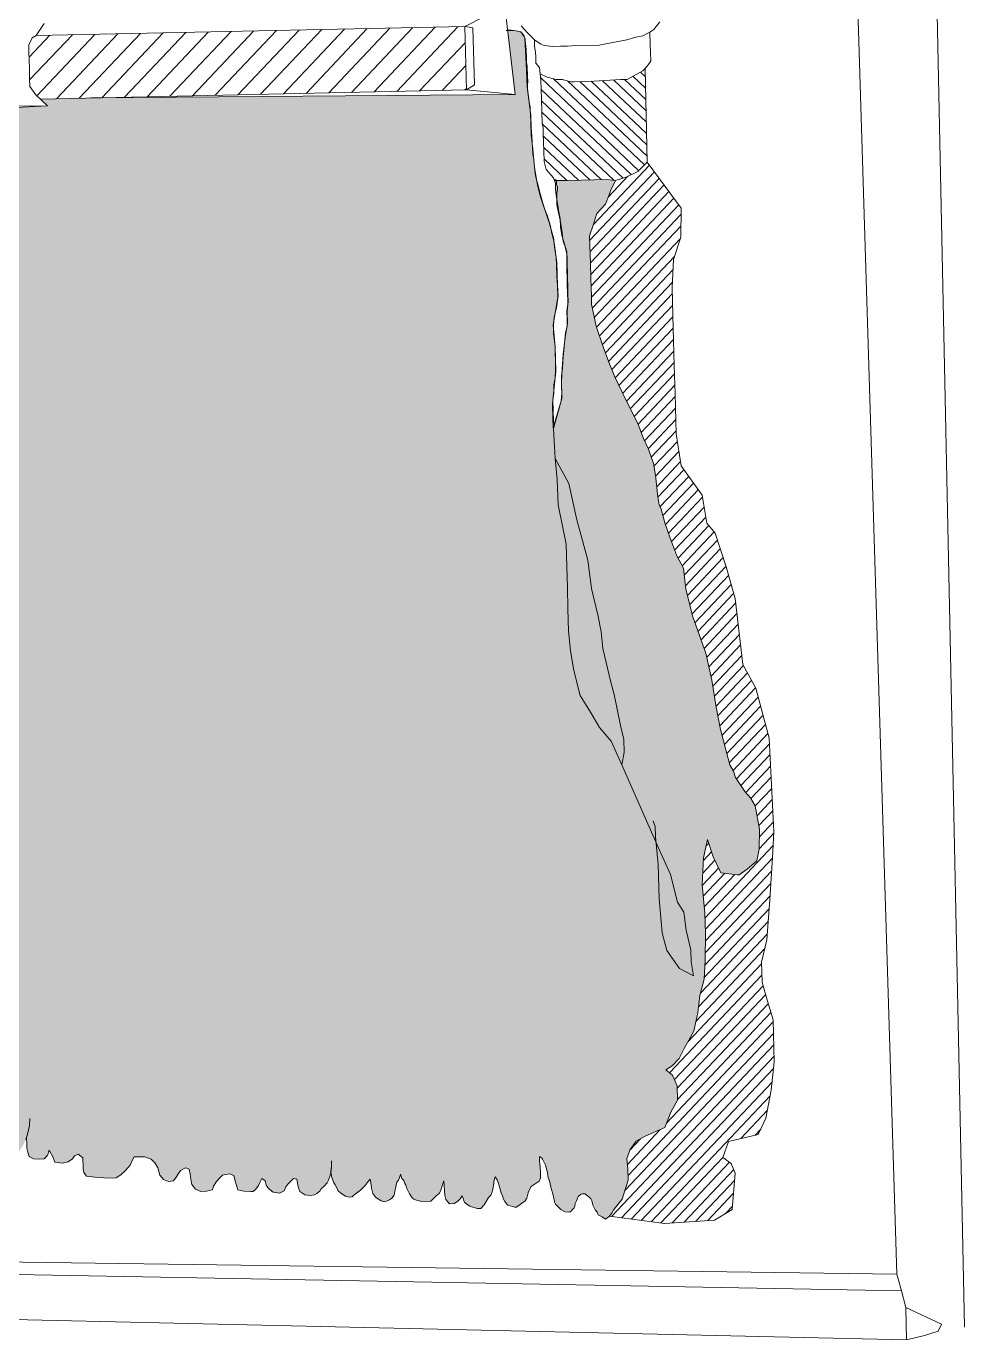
# Model space of a CAD drawing. Header units: inches. Extents: x -98933 to 1585249, y -3352739 to 192771.
# Drawn here: x -2039.1 to -1942.5, y 49273.2 to 49408.4 of the extents above; entities that cross this region are included whole.
import ezdxf

# ---------------------------------------------------------------- set-up
doc = ezdxf.new("R2010")
doc.units = ezdxf.units.IN
doc.header["$MEASUREMENT"] = 0
doc.layers.get('0').update_dxf_attribs({"lineweight": 0})
doc.layers.add('Smoke Detector', color=3, linetype='Continuous', lineweight=25)

# ---------------------------------------------------------------- blocks, each defined once
blk = doc.blocks.new('jk')
at = {"lineweight": 0}
blk.add_hatch(color=254, dxfattribs=at).paths.add_polyline_path([(1104.736, 10695.372), (1103.679, 10695.349), (1103.833, 10695.205), (1101.431, 10695.084), (1101.448, 10694.658), (1101.604, 10694.101), (1101.638, 10694.008), (1101.647, 10693.959), (1101.674, 10693.87), (1101.706, 10693.8), (1101.781, 10693.631), (1101.8, 10693.538), (1101.839, 10693.322), (1101.978, 10692.863), (1102.051, 10692.581), (1102.066, 10692.501), (1102.172, 10692.063), (1102.189, 10691.095), (1102.208, 10690.989), (1102.228, 10690.9), (1102.279, 10690.69), (1102.291, 10690.562), (1102.343, 10690.322), (1102.348, 10690.121), (1102.354, 10689.917), (1102.344, 10689.751), (1102.339, 10689.63), (1102.331, 10689.404), (1102.322, 10689.185), (1102.289, 10688.995), (1102.277, 10688.897), (1102.251, 10688.76), (1102.218, 10688.593), (1102.206, 10688.48), (1102.165, 10688.313), (1102.123, 10688.17), (1102.104, 10688.064), (1102.071, 10687.867), (1102.053, 10687.708), (1102.014, 10687.473), (1101.928, 10687.319), (1101.92, 10687.296), (1101.867, 10687.069), (1101.796, 10686.387), (1101.803, 10686.119), (1101.799, 10685.998), (1101.792, 10685.975), (1101.73, 10685.762), (1101.656, 10685.164), (1101.641, 10684.484), (1101.646, 10684.435), (1101.649, 10684.36), (1101.644, 10684.239), (1101.63, 10683.952), (1101.601, 10683.727), (1101.599, 10683.702), (1101.595, 10683.683), (1101.456, 10682.604), (1101.437, 10682.47), (1101.412, 10682.288), (1101.395, 10682.077), (1101.362, 10681.925), (1101.32, 10681.824), (1101.279, 10681.587), (1101.273, 10681.334), (1101.219, 10681.246), (1101.192, 10681.092), (1101.192, 10680.98), (1101.173, 10680.844), (1101.146, 10680.715), (1101.106, 10680.518), (1101.072, 10680.411), (1101.044, 10680.335), (1101.023, 10680.259), (1100.985, 10680.134), (1100.921, 10679.839), (1100.925, 10679.72), (1100.834, 10679.435), (1100.815, 10679.306), (1100.807, 10679.281), (1100.62, 10678.199), (1100.608, 10678.086), (1100.576, 10677.832), (1100.55, 10677.665), (1100.524, 10677.529), (1100.497, 10677.4), (1100.464, 10677.263), (1100.402, 10677.042), (1100.315, 10676.912), (1100.258, 10676.774), (1100.231, 10676.653), (1100.019, 10676.42), (1099.887, 10676.273), (1099.741, 10676.088), (1099.639, 10675.95), (1099.559, 10675.842), (1099.39, 10675.701), (1099.311, 10675.54), (1099.153, 10675.506), (1098.979, 10675.546), (1098.886, 10675.604), (1098.725, 10675.69), (1098.563, 10675.814), (1098.485, 10675.917), (1098.47, 10676.158), (1098.581, 10676.252), (1098.654, 10676.329), (1098.69, 10676.413), (1098.747, 10676.536), (1098.824, 10676.726), (1098.873, 10676.879), (1098.93, 10676.993), (1098.978, 10677.191), (1099.056, 10677.374), (1099.1, 10677.662), (1099.237, 10677.929), (1099.37, 10678.287), (1099.539, 10678.45), (1099.673, 10678.794), (1099.784, 10679.136), (1099.95, 10679.413), (1100.1, 10679.726), (1100.436, 10680.2), (1100.587, 10680.454), (1100.649, 10680.659), (1100.754, 10680.964), (1100.818, 10681.109), (1100.918, 10681.3), (1100.982, 10681.453), (1101.044, 10681.659), (1101.1, 10681.819), (1101.155, 10682.024), (1101.164, 10682.262), (1101.163, 10682.542), (1101.19, 10682.686), (1101.183, 10682.904), (1101.177, 10683.115), (1101.184, 10683.429), (1101.171, 10683.603), (1101.149, 10683.851), (1101.145, 10684.002), (1101.169, 10684.214), (1101.171, 10684.41), (1101.173, 10684.629), (1101.166, 10684.877), (1101.159, 10685.119), (1101.16, 10685.353), (1101.195, 10685.714), (1101.211, 10685.963), (1101.238, 10686.055), (1101.26, 10686.093), (1101.263, 10686.267), (1101.266, 10686.403), (1101.284, 10686.599), (1101.286, 10686.795), (1101.297, 10686.932), (1101.29, 10687.173), (1101.299, 10687.399), (1101.316, 10687.594), (1101.304, 10687.774), (1101.301, 10687.887), (1101.306, 10687.971), (1101.31, 10688.091), (1101.354, 10688.138), (1101.343, 10688.251), (1101.34, 10688.356), (1101.33, 10688.454), (1101.296, 10688.604), (1101.245, 10688.784), (1101.205, 10688.881), (1101.281, 10688.86), (1101.286, 10688.936), (1101.252, 10689.071), (1101.233, 10689.213), (1101.212, 10689.417), (1101.1, 10689.662), (1101.064, 10689.855), (1101.022, 10689.997), (1100.996, 10690.117), (1100.979, 10690.199), (1100.905, 10690.416), (1100.879, 10690.536), (1100.865, 10690.739), (1100.869, 10690.898), (1100.87, 10691.109), (1100.865, 10691.305), (1100.867, 10691.506), (1100.863, 10691.65), (1100.891, 10691.733), (1100.988, 10691.774), (1101.078, 10691.776), (1101.22, 10691.826), (1101.431, 10691.862), (1101.716, 10691.93), (1101.787, 10691.958), (1101.78, 10692.125), (1101.755, 10692.212), (1101.72, 10692.287), (1101.675, 10692.362), (1101.64, 10692.427), (1101.559, 10692.567), (1101.514, 10692.631), (1101.488, 10692.761), (1101.464, 10692.859), (1101.413, 10693.087), (1101.356, 10693.212), (1101.156, 10693.122), (1101.124, 10692.873), (1100.864, 10692.866), (1100.861, 10692.983), (1100.796, 10693.424), (1100.692, 10693.902), (1100.533, 10694.457), (1100.398, 10694.622), (1100.251, 10694.748), (1099.833, 10694.788), (1099.293, 10695.02), (1098.818, 10695.191), (1098.717, 10695.108), (1098.698, 10694.861), (1098.756, 10694.667), (1098.858, 10694.28), (1098.925, 10693.735), (1099.019, 10692.704), (1099.08, 10691.47), (1099.369, 10690.026), (1099.408, 10689.077), (1099.662, 10688.395), (1099.754, 10687.89), (1099.729, 10687.408), (1099.635, 10686.586), (1099.587, 10682.2), (1099.469, 10681.78), (1099.325, 10681.789), (1099.179, 10681.889), (1098.966, 10682.078), (1098.716, 10682.149), (1098.427, 10682.258), (1098.457, 10682.571), (1098.477, 10683.261), (1098.418, 10684.417), (1098.243, 10685.553), (1098.093, 10686.706), (1097.775, 10687.824), (1097.659, 10688.693), (1097.807, 10689.451), (1097.957, 10690.6), (1098.064, 10691.434), (1097.706, 10691.452), (1097.397, 10691.453), (1097.127, 10691.455), (1096.98, 10691.448), (1096.713, 10691.406), (1096.39, 10691.31), (1097.209, 10688.043), (1097.406, 10687.534), (1097.483, 10687.282), (1097.497, 10686.802), (1097.44, 10686.306), (1097.474, 10686.095), (1097.497, 10685.733), (1097.407, 10685.42), (1097.415, 10685.124), (1097.427, 10684.715), (1097.488, 10684.547), (1097.438, 10684.306), (1097.518, 10683.983), (1097.51, 10683.757), (1097.517, 10683.517), (1097.55, 10683.349), (1097.546, 10682.982), (1097.556, 10682.629), (1097.565, 10682.319), (1097.574, 10681.994), (1097.839, 10681.621), (1098.261, 10681.302), (1098.608, 10681.029), (1098.955, 10680.743), (1099.252, 10680.751), (1099.49, 10680.842), (1099.696, 10681.032), (1099.873, 10681.38), (1099.838, 10680.916), (1099.814, 10680.627), (1099.786, 10680.42), (1099.725, 10680.253), (1099.731, 10680.055), (1099.726, 10679.931), (1099.6, 10679.697), (1099.523, 10679.488), (1099.43, 10679.296), (1099.215, 10678.987), (1099.097, 10678.761), (1099.029, 10678.553), (1098.953, 10678.295), (1098.844, 10678.053), (1098.809, 10677.829), (1098.749, 10677.629), (1098.696, 10677.463), (1098.6, 10677.345), (1098.513, 10677.218), (1098.445, 10676.955), (1098.375, 10676.805), (1098.223, 10676.627), (1098.187, 10676.453), (1098.034, 10676.3), (1097.977, 10675.968), (1097.799, 10675.839), (1097.772, 10675.616), (1097.683, 10675.259), (1097.691, 10675.031), (1097.741, 10674.711), (1097.861, 10674.574), (1097.987, 10674.487), (1098.278, 10674.421), (1098.599, 10674.446), (1098.818, 10674.593), (1099.145, 10674.742), (1099.386, 10674.964), (1099.563, 10675.134), (1099.707, 10675.319), (1099.85, 10675.505), (1100.065, 10675.783), (1100.222, 10676.122), (1100.386, 10676.464), (1100.542, 10676.758), (1100.37, 10676.431), (1100.305, 10676.107), (1100.209, 10675.705), (1100.126, 10675.405), (1100.025, 10675.171), (1099.951, 10674.872), (1099.924, 10674.725), (1099.895, 10674.54), (1099.872, 10674.432), (1099.868, 10674.27), (1099.889, 10674.147), (1099.947, 10674.058), (1100.047, 10674.019), (1100.154, 10674.017), (1100.268, 10674.072), (1100.36, 10674.143), (1100.459, 10674.252), (1100.509, 10674.309), (1100.536, 10674.355), (1100.578, 10674.452), (1100.593, 10674.504), (1100.615, 10674.562), (1100.664, 10674.728), (1100.637, 10674.621), (1100.615, 10674.562), (1100.578, 10674.452), (1100.562, 10674.401), (1100.536, 10674.355), (1100.533, 10674.207), (1100.514, 10674.121), (1100.508, 10674.049), (1100.51, 10673.955), (1100.522, 10673.864), (1100.55, 10673.792), (1100.602, 10673.751), (1100.688, 10673.728), (1100.787, 10673.713), (1100.924, 10673.721), (1101.02, 10673.784), (1101.094, 10673.923), (1101.162, 10674.057), (1101.224, 10674.166), (1101.23, 10674.178), (1101.288, 10674.302), (1101.296, 10674.322), (1101.333, 10674.395), (1101.288, 10674.302), (1101.26, 10674.235), (1101.23, 10674.178), (1101.247, 10674.102), (1101.25, 10673.995), (1101.256, 10673.936), (1101.271, 10673.864), (1101.286, 10673.761), (1101.297, 10673.689), (1101.342, 10673.605), (1101.408, 10673.534), (1101.516, 10673.503), (1101.662, 10673.503), (1101.755, 10673.531), (1101.853, 10673.631), (1101.915, 10673.701), (1101.96, 10673.775), (1102.001, 10673.836), (1102.042, 10673.893), (1102.072, 10673.951), (1102.093, 10674.046), (1102.117, 10674.258), (1102.104, 10674.121), (1102.083, 10673.971), (1102.072, 10673.951), (1102.097, 10673.779), (1102.1, 10673.663), (1102.103, 10673.531), (1102.128, 10673.408), (1102.183, 10673.302), (1102.235, 10673.257), (1102.321, 10673.259), (1102.419, 10673.262), (1102.479, 10673.268), (1102.567, 10673.326), (1102.644, 10673.478), (1102.701, 10673.582), (1102.748, 10673.746), (1102.743, 10673.596), (1102.747, 10673.481), (1102.767, 10673.37), (1102.825, 10673.274), (1102.925, 10673.234), (1103.036, 10673.237), (1103.124, 10673.282), (1103.187, 10673.348), (1103.254, 10673.448), (1103.332, 10673.57), (1103.38, 10673.67), (1103.394, 10673.713), (1103.419, 10673.806), (1103.408, 10673.756), (1103.394, 10673.713), (1103.4, 10673.568), (1103.403, 10673.491), (1103.418, 10673.41), (1103.45, 10673.313), (1103.537, 10673.268), (1103.64, 10673.263), (1103.76, 10673.27), (1103.801, 10673.31), (1103.834, 10673.349), (1103.854, 10673.405), (1103.862, 10673.448), (1103.948, 10673.295), (1103.984, 10673.201), (1104.141, 10673.178), (1104.263, 10673.202), (1104.349, 10673.265), (1104.395, 10673.328), (1104.468, 10673.364), (1104.565, 10673.292), (1104.567, 10673.224), (1104.57, 10673.143), (1104.572, 10673.062), (1104.588, 10672.981), (1104.644, 10672.908), (1104.814, 10672.885), (1105.005, 10672.87), (1105.174, 10672.868), (1105.263, 10672.871), (1105.356, 10672.935), (1105.455, 10673.025), (1105.554, 10673.137), (1105.592, 10673.233), (1105.637, 10673.308), (1105.718, 10673.311), (1105.854, 10673.308), (1105.991, 10673.264), (1106.068, 10673.185), (1106.125, 10673.078), (1106.17, 10672.924), (1106.247, 10672.838), (1106.35, 10672.793), (1106.452, 10672.809), (1106.511, 10672.886), (1106.556, 10672.961), (1106.602, 10673.024), (1106.702, 10673.081), (1106.784, 10673.049), (1106.801, 10672.955), (1106.817, 10672.847), (1106.834, 10672.732), (1106.911, 10672.633), (1107.021, 10672.588), (1107.143, 10672.592), (1107.265, 10672.622), (1107.29, 10672.697), (1107.348, 10672.794), (1107.42, 10672.871), (1107.473, 10672.926), (1107.622, 10672.958), (1107.711, 10672.919), (1107.741, 10672.805), (1107.763, 10672.738), (1107.772, 10672.691), (1107.794, 10672.623), (1107.917, 10672.593), (1108.066, 10672.584), (1108.114, 10672.585), (1108.17, 10672.633), (1108.223, 10672.709), (1108.255, 10672.778), (1108.293, 10672.86), (1108.362, 10672.808), (1108.385, 10672.721), (1108.435, 10672.648), (1108.532, 10672.576), (1108.661, 10672.552), (1108.762, 10672.603), (1108.793, 10672.685), (1108.839, 10672.74), (1108.885, 10672.789), (1108.951, 10672.859), (1109.026, 10672.847), (1109.051, 10672.685), (1109.088, 10672.585), (1109.191, 10672.52), (1109.3, 10672.506), (1109.392, 10672.517), (1109.441, 10672.544), (1109.502, 10672.593), (1109.532, 10672.641), (1109.596, 10672.698), (1109.652, 10672.77), (1109.684, 10672.82), (1109.721, 10672.923), (1109.734, 10672.992), (1109.742, 10673.065), (1109.744, 10673.11), (1109.745, 10673.181), (1109.749, 10673.228), (1109.745, 10673.145), (1109.744, 10673.11), (1109.739, 10673.021), (1109.734, 10672.992), (1109.756, 10672.88), (1109.768, 10672.844), (1109.79, 10672.779), (1109.823, 10672.725), (1109.862, 10672.653), (1109.881, 10672.611), (1109.938, 10672.55), (1110.034, 10672.493), (1110.113, 10672.466), (1110.176, 10672.478), (1110.212, 10672.511), (1110.352, 10672.615), (1110.444, 10672.712), (1110.507, 10672.797), (1110.549, 10672.842), (1110.566, 10672.773), (1110.58, 10672.654), (1110.609, 10672.546), (1110.669, 10672.46), (1110.777, 10672.39), (1110.843, 10672.37), (1110.893, 10672.386), (1110.955, 10672.414), (1111.001, 10672.451), (1111.05, 10672.514), (1111.066, 10672.591), (1111.079, 10672.65), (1111.092, 10672.719), (1111.108, 10672.781), (1111.14, 10672.826), (1111.164, 10672.87), (1111.177, 10672.918), (1111.183, 10672.947), (1111.208, 10672.861), (1111.249, 10672.814), (1111.276, 10672.757), (1111.292, 10672.718), (1111.312, 10672.653), (1111.373, 10672.538), (1111.423, 10672.456), (1111.46, 10672.424), (1111.515, 10672.407), (1111.628, 10672.378), (1111.817, 10672.387), (1111.923, 10672.496), (1111.994, 10672.552), (1112.032, 10672.637), (1112.052, 10672.707), (1112.085, 10672.809), (1112.103, 10672.503), (1112.125, 10672.422), (1112.203, 10672.329), (1112.298, 10672.338), (1112.367, 10672.378), (1112.429, 10672.437), (1112.465, 10672.495), (1112.479, 10672.463), (1112.5, 10672.394), (1112.513, 10672.363), (1112.572, 10672.314), (1112.63, 10672.284), (1112.662, 10672.266), (1112.79, 10672.231), (1112.853, 10672.233), (1112.927, 10672.311), (1112.97, 10672.376), (1113.018, 10672.459), (1113.061, 10672.511), (1113.091, 10672.582), (1113.096, 10672.607), (1113.108, 10672.646), (1113.124, 10672.754), (1113.129, 10672.786), (1113.146, 10672.881), (1113.158, 10672.894), (1113.198, 10672.832), (1113.225, 10672.757), (1113.26, 10672.637), (1113.281, 10672.562), (1113.309, 10672.499), (1113.33, 10672.43), (1113.356, 10672.38), (1113.37, 10672.355), (1113.403, 10672.318), (1113.422, 10672.3), (1113.563, 10672.259), (1113.601, 10672.26), (1113.781, 10672.392), (1113.811, 10672.45), (1113.84, 10672.559), (1113.87, 10672.629), (1113.906, 10672.694), (1114.074, 10672.8), (1114.097, 10672.87), (1114.101, 10672.971), (1114.091, 10673.111), (1114.083, 10673.155), (1114.081, 10673.224), (1114.08, 10673.281), (1114.078, 10673.319), (1114.137, 10673.278), (1114.184, 10673.177), (1114.204, 10673.133), (1114.247, 10672.982), (1114.255, 10672.912), (1114.262, 10672.881), (1114.283, 10672.806), (1114.319, 10672.648), (1114.354, 10672.541), (1114.376, 10672.441), (1114.39, 10672.39), (1114.391, 10672.365), (1114.411, 10672.321), (1114.522, 10672.21), (1114.583, 10672.174), (1114.61, 10672.161), (1114.677, 10672.155), (1114.715, 10672.164), (1114.744, 10672.187), (1114.766, 10672.215), (1114.798, 10672.246), (1114.813, 10672.282), (1114.823, 10672.334), (1114.846, 10672.393), (1114.864, 10672.429), (1114.885, 10672.482), (1114.919, 10672.518), (1114.957, 10672.539), (1114.993, 10672.54), (1115.029, 10672.538), (1115.048, 10672.519), (1115.079, 10672.498), (1115.107, 10672.474), (1115.144, 10672.434), (1115.167, 10672.396), (1115.182, 10672.344), (1115.189, 10672.303), (1115.221, 10672.236), (1115.236, 10672.203), (1115.276, 10672.158), (1115.297, 10672.101), (1115.383, 10672.056), (1115.45, 10672.014), (1115.534, 10672.072), (1115.589, 10672.147), (1115.616, 10672.192), (1115.661, 10672.251), (1115.8, 10672.43), (1115.927, 10672.824), (1115.921, 10673.049), (1115.896, 10673.274), (1115.966, 10673.465), (1116.093, 10673.638), (1116.279, 10673.737), (1116.688, 10673.918), (1116.811, 10674.241), (1116.955, 10674.49), (1116.946, 10674.791), (1116.846, 10675.014), (1116.711, 10675.123), (1116.84, 10675.202), (1116.987, 10675.357), (1117.094, 10675.567), (1117.291, 10675.93), (1117.375, 10676.309), (1117.421, 10676.668), (1117.506, 10677.009), (1117.532, 10677.406), (1117.535, 10677.97), (1117.524, 10678.384), (1117.469, 10678.985), (1117.491, 10679.539), (1117.574, 10679.918), (1117.698, 10679.563), (1117.858, 10679.229), (1118.198, 10679.182), (1118.236, 10679.183), (1118.402, 10679.301), (1118.605, 10679.476), (1118.654, 10679.722), (1118.661, 10680.136), (1118.572, 10680.623), (1118.473, 10680.79), (1118.357, 10680.919), (1118.16, 10681.214), (1118.119, 10681.345), (1118.04, 10681.474), (1117.85, 10682.211), (1117.761, 10682.679), (1117.67, 10683.242), (1117.541, 10683.803), (1117.275, 10684.561), (1117.126, 10685.14), (1117.077, 10685.572), (1116.937, 10685.831), (1116.795, 10686.223), (1116.692, 10686.521), (1116.609, 10686.801), (1116.568, 10686.894), (1116.545, 10687.063), (1116.494, 10687.513), (1116.45, 10687.757), (1116.347, 10688.055), (1116.247, 10688.278), (1116.125, 10688.588), (1115.868, 10689.094), (1115.638, 10689.573), (1115.522, 10689.867), (1115.405, 10690.188), (1115.257, 10690.616), (1115.163, 10691.072), (1115.159, 10691.234), (1115.148, 10691.612), (1115.139, 10691.936), (1115.129, 10692.286), (1115.123, 10692.502), (1115.198, 10692.72), (1115.272, 10692.966), (1115.456, 10693.16), (1115.532, 10693.351), (1115.557, 10693.433), (1115.659, 10693.652), (1115.474, 10693.674), (1115.213, 10693.666), (1114.951, 10693.659), (1114.671, 10693.651), (1114.391, 10693.648), (1114.41, 10693.586), (1114.413, 10693.472), (1114.428, 10693.346), (1114.471, 10693.039), (1114.485, 10692.948), (1114.511, 10692.857), (1114.516, 10692.686), (1114.544, 10692.504), (1114.646, 10692.165), (1114.651, 10692.003), (1114.654, 10691.895), (1114.658, 10691.733), (1114.663, 10691.571), (1114.665, 10691.49), (1114.671, 10691.274), (1114.675, 10691.14), (1114.654, 10690.923), (1114.661, 10690.68), (1114.615, 10690.382), (1114.571, 10690.029), (1114.552, 10689.732), (1114.533, 10689.461), (1114.543, 10689.111), (1114.371, 10688.485), (1114.367, 10688.647), (1114.354, 10689.078), (1114.419, 10689.674), (1114.404, 10690.187), (1114.364, 10690.645), (1114.457, 10691.214), (1114.436, 10691.943), (1114.368, 10692.454), (1114.277, 10692.776), (1114.1, 10693.311), (1114.039, 10693.552), (1113.975, 10693.928), (1113.937, 10694.305), (1113.902, 10694.601), (1113.889, 10695.06), (1113.854, 10695.329), (1113.82, 10695.598), (1113.81, 10695.949), (1113.77, 10696.615), (1113.761, 10696.649), (1113.746, 10696.664), (1113.713, 10696.721), (1113.697, 10696.748), (1113.62, 10696.765), (1113.543, 10696.778), (1113.415, 10696.775), (1113.572, 10695.445)])
h = blk.add_hatch(dxfattribs=at)
h.set_pattern_fill('ANSI31', color=1, scale=0.235156, angle=-358.3895, style=0)
h.set_pattern_definition([(46.6105, (1127.81926, 10653.8176), (-0.2445833, 0.231206), [])])
h.paths.add_polyline_path([(1103.591, 10696.672), (1103.513, 10696.621), (1103.438, 10696.48), (1103.442, 10696.322), (1103.447, 10696.164), (1103.452, 10695.986), (1103.458, 10695.768), (1103.462, 10695.61), (1103.586, 10695.436), (1103.679, 10695.349), (1112.557, 10695.538), (1112.52, 10696.858)])
h = blk.add_hatch(dxfattribs=at)
h.set_pattern_fill('ANSI31', color=252, scale=0.117578, angle=-268.3895, style=0)
h.set_pattern_definition([(136.6105, (1127.81926, 10653.8176), (-0.11560295, -0.12229165), [])])
h.paths.add_polyline_path([(1116.279, 10695.984), (1116.233, 10695.936), (1115.902, 10695.759), (1115.771, 10695.755), (1115.211, 10695.72), (1115.024, 10695.715), (1114.8, 10695.709), (1114.725, 10695.707), (1114.556, 10695.758), (1114.425, 10695.754), (1114.237, 10695.805), (1114.094, 10695.876), (1114.107, 10695.745), (1114.118, 10695.354), (1114.133, 10694.831), (1114.154, 10694.757), (1114.157, 10694.645), (1114.163, 10694.44), (1114.167, 10694.272), (1114.174, 10694.048), (1114.216, 10693.881), (1114.372, 10693.71), (1114.391, 10693.648), (1114.671, 10693.651), (1114.951, 10693.659), (1115.213, 10693.666), (1115.474, 10693.674), (1115.659, 10693.652), (1115.884, 10693.722), (1116.124, 10693.841), (1116.324, 10694.034)])
h = blk.add_hatch(dxfattribs=at)
h.set_pattern_fill('ANSI31', color=253, scale=0.117578, angle=-358.3895, style=0)
h.set_pattern_definition([(46.6105, (1127.81926, 10653.8176), (-0.12229165, 0.11560295), [])])
h.paths.add_polyline_path([(1116.84, 10691.421), (1116.866, 10692.006), (1117.02, 10692.47), (1117.027, 10693.077), (1116.324, 10694.034), (1116.124, 10693.841), (1115.884, 10693.722), (1115.659, 10693.652), (1115.557, 10693.433), (1115.532, 10693.351), (1115.456, 10693.16), (1115.272, 10692.966), (1115.198, 10692.72), (1115.123, 10692.502), (1115.129, 10692.286), (1115.139, 10691.936), (1115.148, 10691.612), (1115.159, 10691.234), (1115.163, 10691.072), (1115.257, 10690.616), (1115.405, 10690.188), (1115.522, 10689.867), (1115.638, 10689.573), (1115.868, 10689.094), (1116.125, 10688.588), (1116.247, 10688.278), (1116.347, 10688.055), (1116.45, 10687.757), (1116.494, 10687.513), (1116.545, 10687.063), (1116.568, 10686.894), (1116.609, 10686.801), (1116.692, 10686.521), (1116.795, 10686.223), (1116.937, 10685.831), (1117.077, 10685.572), (1117.126, 10685.14), (1117.275, 10684.561), (1117.541, 10683.803), (1117.67, 10683.242), (1117.761, 10682.679), (1117.85, 10682.211), (1118.04, 10681.474), (1118.119, 10681.345), (1118.16, 10681.214), (1118.357, 10680.919), (1118.473, 10680.79), (1118.572, 10680.623), (1118.661, 10680.136), (1118.654, 10679.722), (1118.605, 10679.476), (1118.402, 10679.301), (1118.236, 10679.183), (1118.198, 10679.182), (1117.858, 10679.229), (1117.698, 10679.563), (1117.574, 10679.918), (1117.491, 10679.539), (1117.469, 10678.985), (1117.524, 10678.384), (1117.535, 10677.97), (1117.532, 10677.406), (1117.506, 10677.009), (1117.421, 10676.668), (1117.375, 10676.309), (1117.291, 10675.93), (1117.094, 10675.567), (1116.987, 10675.357), (1116.84, 10675.202), (1116.711, 10675.123), (1116.846, 10675.014), (1116.946, 10674.791), (1116.955, 10674.49), (1116.811, 10674.241), (1116.688, 10673.918), (1116.279, 10673.737), (1116.093, 10673.638), (1115.966, 10673.465), (1115.896, 10673.274), (1115.921, 10673.049), (1115.927, 10672.824), (1115.8, 10672.43), (1115.661, 10672.251), (1115.616, 10672.192), (1115.589, 10672.147), (1115.534, 10672.072), (1116.68, 10671.922), (1117.724, 10671.993), (1118.094, 10672.212), (1118.156, 10672.966), (1118.067, 10673.172), (1117.896, 10673.293), (1118.012, 10673.63), (1118.636, 10673.773), (1118.793, 10674.112), (1118.902, 10674.7), (1118.969, 10675.287), (1118.945, 10676.163), (1118.806, 10676.619), (1118.714, 10676.951), (1118.702, 10677.368), (1118.814, 10677.831), (1118.874, 10678.668), (1118.933, 10679.547), (1118.96, 10680.091), (1118.861, 10682.035), (1118.581, 10683.072), (1118.316, 10683.566), (1118.152, 10684.94), (1117.966, 10685.603), (1117.737, 10686.307), (1117.564, 10686.511), (1117.464, 10687.093), (1117.029, 10687.707), (1116.926, 10688.373), (1116.903, 10689.208), (1116.886, 10689.792), (1116.857, 10690.836)])
at = {"color": 1, "lineweight": 0}
for p, q in [((1121.522, 10670.867), (1120.377, 10707.959)), ((1122.934, 10669.762), (1122.143, 10707.663)), ((1112.52, 10696.858), (1113.356, 10697.283)), ((1113.356, 10697.283), (1113.572, 10695.445)), ((1103.591, 10696.672), (1103.762, 10696.92)), ((1103.438, 10696.48), (1103.513, 10696.621)), ((1103.513, 10696.621), (1103.591, 10696.672)), ((1103.591, 10696.672), (1112.52, 10696.858)), ((1112.52, 10696.858), (1112.557, 10695.538)), ((1112.53, 10696.858), (1112.689, 10696.831)), ((1112.689, 10696.831), (1112.722, 10695.648)), ((1103.442, 10696.322), (1103.438, 10696.48)), ((1103.447, 10696.164), (1103.442, 10696.322)), ((1103.452, 10695.986), (1103.447, 10696.164)), ((1103.458, 10695.768), (1103.452, 10695.986)), ((1103.462, 10695.61), (1103.458, 10695.768)), ((1103.586, 10695.436), (1103.462, 10695.61)), ((1112.557, 10695.538), (1103.678, 10695.349)), ((1112.722, 10695.648), (1112.557, 10695.538)), ((1113.572, 10695.445), (1112.557, 10695.538)), ((1103.833, 10695.205), (1103.586, 10695.436)), ((1113.572, 10695.445), (1104.736, 10695.372)), ((1096.027, 10695.183), (1103.833, 10695.205)), ((1091.394, 10671.277), (1121.522, 10670.867)), ((1121.617, 10670.518), (1091.171, 10671.074)), ((1090.685, 10670.203), (1121.719, 10669.5)), ((1090.685, 10670.203), (1121.719, 10669.5))]:
    blk.add_line(p, q, dxfattribs=at)
at = {"lineweight": 0}
for p, q in [((1113.699, 10696.874), (1113.831, 10696.725)), ((1116.584, 10696.955), (1116.46, 10696.799)), ((1113.381, 10696.774), (1113.543, 10696.778)), ((1113.417, 10696.783), (1113.491, 10696.785)), ((1113.491, 10696.785), (1113.591, 10696.767)), ((1113.543, 10696.778), (1113.62, 10696.765)), ((1113.591, 10696.767), (1113.655, 10696.753)), ((1113.62, 10696.765), (1113.697, 10696.748)), ((1113.655, 10696.753), (1113.714, 10696.718)), ((1113.697, 10696.748), (1113.713, 10696.721)), ((1113.713, 10696.721), (1113.746, 10696.664)), ((1113.714, 10696.718), (1113.758, 10696.656)), ((1113.746, 10696.664), (1113.761, 10696.649)), ((1113.758, 10696.656), (1113.78, 10696.604)), ((1113.761, 10696.649), (1113.77, 10696.615)), ((1113.77, 10696.615), (1113.81, 10695.949)), ((1113.78, 10696.604), (1113.781, 10696.567)), ((1113.831, 10696.725), (1113.972, 10696.582)), ((1115.898, 10696.58), (1116.083, 10696.641)), ((1116.083, 10696.641), (1116.232, 10696.664)), ((1116.232, 10696.664), (1116.379, 10696.743)), ((1116.46, 10696.799), (1116.379, 10696.743)), ((1116.379, 10696.743), (1116.386, 10696.482)), ((1113.781, 10696.567), (1113.788, 10696.514)), ((1113.788, 10696.514), (1113.795, 10696.441)), ((1113.795, 10696.441), (1113.802, 10696.383)), ((1113.802, 10696.383), (1113.799, 10696.325)), ((1113.799, 10696.325), (1113.806, 10696.257)), ((1113.973, 10696.526), (1113.972, 10696.582)), ((1113.972, 10696.582), (1114.105, 10696.492)), ((1113.975, 10696.451), (1113.973, 10696.526)), ((1113.998, 10696.321), (1113.975, 10696.451)), ((1114, 10696.228), (1113.998, 10696.321)), ((1114.105, 10696.492), (1114.176, 10696.462)), ((1114.176, 10696.462), (1114.356, 10696.445)), ((1114.356, 10696.445), (1114.513, 10696.449)), ((1114.513, 10696.449), (1114.659, 10696.453)), ((1114.659, 10696.453), (1114.755, 10696.456)), ((1114.755, 10696.456), (1115.069, 10696.465)), ((1115.069, 10696.465), (1115.322, 10696.472)), ((1115.322, 10696.472), (1115.637, 10696.535)), ((1115.637, 10696.535), (1115.898, 10696.58)), ((1116.386, 10696.482), (1116.391, 10696.314)), ((1116.391, 10696.314), (1116.396, 10696.146)), ((1113.806, 10696.257), (1113.808, 10696.168)), ((1113.808, 10696.168), (1113.81, 10696.12)), ((1113.81, 10696.12), (1113.818, 10696.026)), ((1114.004, 10696.097), (1114, 10696.228)), ((1114.081, 10696.006), (1114.004, 10696.097)), ((1116.378, 10696.108), (1116.324, 10696.032)), ((1116.396, 10696.146), (1116.378, 10696.108)), ((1113.81, 10695.949), (1113.82, 10695.598)), ((1113.818, 10696.026), (1113.819, 10695.968)), ((1113.819, 10695.968), (1113.827, 10695.889)), ((1113.827, 10695.889), (1113.829, 10695.816)), ((1113.829, 10695.816), (1113.832, 10695.718)), ((1114.107, 10695.745), (1114.081, 10696.006)), ((1114.237, 10695.805), (1114.094, 10695.876)), ((1114.425, 10695.754), (1114.237, 10695.805)), ((1116.233, 10695.936), (1115.902, 10695.759)), ((1116.324, 10696.032), (1116.233, 10695.936)), ((1116.279, 10695.984), (1116.324, 10694.034)), ((1113.82, 10695.598), (1113.854, 10695.329)), ((1113.832, 10695.718), (1113.828, 10695.644)), ((1113.828, 10695.644), (1113.831, 10695.565)), ((1113.831, 10695.565), (1113.837, 10695.513)), ((1113.837, 10695.513), (1113.844, 10695.455)), ((1114.118, 10695.354), (1114.107, 10695.745)), ((1114.556, 10695.758), (1114.425, 10695.754)), ((1114.725, 10695.707), (1114.556, 10695.758)), ((1114.8, 10695.709), (1114.725, 10695.707)), ((1115.024, 10695.715), (1114.8, 10695.709)), ((1115.211, 10695.72), (1115.024, 10695.715)), ((1115.771, 10695.755), (1115.211, 10695.72)), ((1115.902, 10695.759), (1115.771, 10695.755)), ((1113.844, 10695.455), (1113.851, 10695.403)), ((1113.851, 10695.403), (1113.853, 10695.35)), ((1113.853, 10695.35), (1113.865, 10695.282)), ((1113.854, 10695.329), (1113.889, 10695.06)), ((1113.865, 10695.282), (1113.884, 10695.183)), ((1114.133, 10694.831), (1114.118, 10695.354)), ((1103.833, 10695.205), (1101.431, 10695.084)), ((1113.884, 10695.183), (1113.886, 10695.088)), ((1113.886, 10695.088), (1113.898, 10695.03)), ((1113.889, 10695.06), (1113.902, 10694.601)), ((1113.898, 10695.03), (1113.901, 10694.92)), ((1113.901, 10694.92), (1113.904, 10694.846)), ((1113.904, 10694.846), (1113.906, 10694.767)), ((1113.906, 10694.767), (1113.914, 10694.652)), ((1114.154, 10694.757), (1114.133, 10694.831)), ((1114.157, 10694.645), (1114.154, 10694.757)), ((1113.902, 10694.601), (1113.937, 10694.305)), ((1113.914, 10694.652), (1113.916, 10694.578)), ((1113.916, 10694.578), (1113.925, 10694.454)), ((1113.925, 10694.454), (1113.929, 10694.333)), ((1114.163, 10694.44), (1114.157, 10694.645)), ((1114.167, 10694.272), (1114.163, 10694.44)), ((1113.929, 10694.333), (1113.938, 10694.202)), ((1113.937, 10694.305), (1113.975, 10693.928)), ((1113.938, 10694.202), (1113.957, 10694.086)), ((1114.174, 10694.048), (1114.167, 10694.272)), ((1113.957, 10694.086), (1113.97, 10693.997)), ((1113.97, 10693.997), (1113.984, 10693.861)), ((1113.975, 10693.928), (1114.039, 10693.552)), ((1113.984, 10693.861), (1113.997, 10693.756)), ((1114.216, 10693.881), (1114.174, 10694.048)), ((1114.372, 10693.71), (1114.216, 10693.881)), ((1116.324, 10694.034), (1116.124, 10693.841)), ((1117.027, 10693.077), (1116.324, 10694.034)), ((1113.997, 10693.756), (1114.016, 10693.667)), ((1114.016, 10693.667), (1114.04, 10693.573)), ((1114.41, 10693.586), (1114.372, 10693.71)), ((1114.671, 10693.651), (1114.391, 10693.648)), ((1114.422, 10693.659), (1114.401, 10693.669)), ((1114.413, 10693.472), (1114.41, 10693.586)), ((1114.429, 10693.612), (1114.422, 10693.659)), ((1114.435, 10693.57), (1114.429, 10693.612)), ((1114.951, 10693.659), (1114.671, 10693.651)), ((1115.213, 10693.666), (1114.951, 10693.659)), ((1115.474, 10693.674), (1115.213, 10693.666)), ((1115.659, 10693.652), (1115.474, 10693.674)), ((1115.557, 10693.433), (1115.659, 10693.652)), ((1115.884, 10693.722), (1115.659, 10693.652)), ((1116.124, 10693.841), (1115.884, 10693.722)), ((1114.039, 10693.552), (1114.1, 10693.311)), ((1114.04, 10693.573), (1114.099, 10693.35)), ((1114.099, 10693.35), (1114.151, 10693.178)), ((1114.1, 10693.311), (1114.277, 10692.776)), ((1114.428, 10693.346), (1114.413, 10693.472)), ((1114.471, 10693.039), (1114.428, 10693.346)), ((1114.452, 10693.529), (1114.435, 10693.57)), ((1114.439, 10693.249), (1114.441, 10693.381)), ((1114.441, 10693.381), (1114.454, 10693.471)), ((1114.454, 10693.471), (1114.452, 10693.529)), ((1115.456, 10693.16), (1115.532, 10693.351)), ((1115.532, 10693.351), (1115.557, 10693.433)), ((1114.151, 10693.178), (1114.186, 10693.047)), ((1114.186, 10693.047), (1114.243, 10692.907)), ((1114.437, 10693.144), (1114.439, 10693.249)), ((1114.473, 10692.976), (1114.437, 10693.144)), ((1114.485, 10692.948), (1114.471, 10693.039)), ((1115.272, 10692.966), (1115.456, 10693.16)), ((1117.02, 10692.47), (1117.027, 10693.077)), ((1114.243, 10692.907), (1114.307, 10692.703)), ((1114.277, 10692.776), (1114.368, 10692.454)), ((1114.509, 10692.825), (1114.473, 10692.976)), ((1114.511, 10692.857), (1114.485, 10692.948)), ((1114.522, 10692.746), (1114.509, 10692.825)), ((1114.516, 10692.686), (1114.511, 10692.857)), ((1115.198, 10692.72), (1115.272, 10692.966)), ((1114.307, 10692.703), (1114.326, 10692.577)), ((1114.326, 10692.577), (1114.379, 10692.392)), ((1114.544, 10692.504), (1114.516, 10692.686)), ((1114.553, 10692.563), (1114.522, 10692.746)), ((1114.646, 10692.165), (1114.544, 10692.504)), ((1114.574, 10692.379), (1114.553, 10692.563)), ((1115.123, 10692.502), (1115.198, 10692.72)), ((1115.129, 10692.286), (1115.123, 10692.502)), ((1114.368, 10692.454), (1114.436, 10691.943)), ((1114.379, 10692.392), (1114.4, 10692.214)), ((1114.4, 10692.214), (1114.426, 10692.046)), ((1114.603, 10692.291), (1114.574, 10692.379)), ((1114.65, 10692.129), (1114.603, 10692.291)), ((1115.139, 10691.936), (1115.129, 10692.286)), ((1116.866, 10692.006), (1117.02, 10692.47)), ((1114.426, 10692.046), (1114.43, 10691.904)), ((1114.436, 10691.943), (1114.457, 10691.214)), ((1114.651, 10692.003), (1114.646, 10692.165)), ((1114.647, 10691.882), (1114.65, 10692.129)), ((1114.654, 10691.895), (1114.651, 10692.003)), ((1115.148, 10691.612), (1115.139, 10691.936)), ((1116.84, 10691.421), (1116.866, 10692.006)), ((1114.43, 10691.904), (1114.442, 10691.652)), ((1114.649, 10691.787), (1114.647, 10691.882)), ((1114.654, 10691.619), (1114.649, 10691.787)), ((1114.658, 10691.733), (1114.654, 10691.895)), ((1114.663, 10691.571), (1114.658, 10691.733)), ((1114.442, 10691.652), (1114.452, 10691.473)), ((1114.452, 10691.473), (1114.464, 10691.247)), ((1114.657, 10691.492), (1114.654, 10691.619)), ((1114.663, 10691.292), (1114.657, 10691.492)), ((1114.665, 10691.49), (1114.663, 10691.571)), ((1114.671, 10691.274), (1114.665, 10691.49)), ((1115.159, 10691.234), (1115.148, 10691.612)), ((1116.857, 10690.836), (1116.84, 10691.421)), ((1114.457, 10691.214), (1114.364, 10690.645)), ((1114.464, 10691.247), (1114.429, 10691)), ((1114.654, 10690.923), (1114.675, 10691.14)), ((1114.667, 10691.161), (1114.663, 10691.292)), ((1114.669, 10691.072), (1114.667, 10691.161)), ((1114.675, 10691.14), (1114.671, 10691.274)), ((1115.163, 10691.072), (1115.159, 10691.234)), ((1114.429, 10691), (1114.387, 10690.805)), ((1114.647, 10690.929), (1114.669, 10691.072)), ((1114.657, 10690.755), (1114.647, 10690.929)), ((1114.661, 10690.68), (1114.654, 10690.923)), ((1115.257, 10690.616), (1115.163, 10691.072)), ((1114.364, 10690.645), (1114.404, 10690.187)), ((1114.387, 10690.805), (1114.37, 10690.636)), ((1114.37, 10690.636), (1114.37, 10690.451)), ((1114.615, 10690.382), (1114.661, 10690.68)), ((1114.618, 10690.475), (1114.651, 10690.608)), ((1114.651, 10690.608), (1114.657, 10690.755)), ((1115.405, 10690.188), (1115.257, 10690.616)), ((1116.886, 10689.792), (1116.857, 10690.836)), ((1114.37, 10690.451), (1114.383, 10690.368)), ((1114.383, 10690.368), (1114.404, 10690.194)), ((1114.571, 10690.029), (1114.615, 10690.382)), ((1114.577, 10690.043), (1114.618, 10690.475)), ((1114.404, 10690.194), (1114.402, 10690.079)), ((1114.402, 10690.079), (1114.408, 10689.873)), ((1114.404, 10690.187), (1114.419, 10689.674)), ((1114.552, 10689.732), (1114.571, 10690.029)), ((1114.565, 10689.885), (1114.577, 10690.043)), ((1115.522, 10689.867), (1115.405, 10690.188)), ((1114.408, 10689.873), (1114.412, 10689.712)), ((1114.554, 10689.737), (1114.565, 10689.885)), ((1115.638, 10689.573), (1115.522, 10689.867)), ((1116.903, 10689.208), (1116.886, 10689.792)), ((1114.419, 10689.674), (1114.354, 10689.078)), ((1114.407, 10689.533), (1114.379, 10689.395)), ((1114.412, 10689.712), (1114.407, 10689.533)), ((1114.533, 10689.461), (1114.552, 10689.732)), ((1114.537, 10689.584), (1114.554, 10689.737)), ((1114.537, 10689.41), (1114.537, 10689.584)), ((1115.868, 10689.094), (1115.638, 10689.573)), ((1114.374, 10689.211), (1114.36, 10689.132)), ((1114.379, 10689.395), (1114.374, 10689.211)), ((1114.531, 10689.058), (1114.542, 10689.216)), ((1114.543, 10689.111), (1114.533, 10689.461)), ((1114.542, 10689.216), (1114.537, 10689.41)), ((1116.926, 10688.373), (1116.903, 10689.208)), ((1114.36, 10689.132), (1114.348, 10688.995)), ((1114.348, 10688.995), (1114.351, 10688.889)), ((1114.354, 10689.078), (1114.367, 10688.647)), ((1114.362, 10688.5), (1114.531, 10689.058)), ((1114.371, 10688.485), (1114.543, 10689.111)), ((1116.125, 10688.588), (1115.868, 10689.094)), ((1114.351, 10688.889), (1114.354, 10688.795)), ((1114.354, 10688.795), (1114.358, 10688.653)), ((1114.358, 10688.653), (1114.36, 10688.558)), ((1114.36, 10688.558), (1114.362, 10688.5)), ((1114.367, 10688.647), (1114.371, 10688.485)), ((1114.371, 10688.485), (1114.407, 10687.86)), ((1116.247, 10688.278), (1116.125, 10688.588)), ((1116.347, 10688.055), (1116.247, 10688.278)), ((1117.029, 10687.707), (1116.926, 10688.373)), ((1114.686, 10687.34), (1114.407, 10687.86)), ((1114.407, 10687.86), (1114.449, 10687.421)), ((1116.45, 10687.757), (1116.347, 10688.055)), ((1116.494, 10687.513), (1116.45, 10687.757)), ((1117.464, 10687.093), (1117.029, 10687.707)), ((1114.449, 10687.421), (1114.464, 10686.894)), ((1114.854, 10686.582), (1114.686, 10687.34)), ((1116.545, 10687.063), (1116.494, 10687.513)), ((1116.568, 10686.894), (1116.545, 10687.063)), ((1117.564, 10686.511), (1117.464, 10687.093)), ((1114.464, 10686.894), (1114.633, 10686.077)), ((1116.609, 10686.801), (1116.568, 10686.894)), ((1116.692, 10686.521), (1116.609, 10686.801)), ((1115.083, 10685.738), (1114.854, 10686.582)), ((1116.795, 10686.223), (1116.692, 10686.521)), ((1117.737, 10686.307), (1117.564, 10686.511)), ((1116.937, 10685.831), (1116.795, 10686.223)), ((1117.966, 10685.603), (1117.737, 10686.307)), ((1114.633, 10686.077), (1114.647, 10685.609)), ((1115.158, 10685.154), (1115.083, 10685.738)), ((1117.077, 10685.572), (1116.937, 10685.831)), ((1114.647, 10685.609), (1114.659, 10685.169)), ((1117.126, 10685.14), (1117.077, 10685.572)), ((1118.152, 10684.94), (1117.966, 10685.603)), ((1114.659, 10685.169), (1114.671, 10684.73)), ((1115.291, 10684.601), (1115.158, 10685.154)), ((1117.275, 10684.561), (1117.126, 10685.14)), ((1118.316, 10683.566), (1118.152, 10684.94)), ((1114.671, 10684.73), (1114.685, 10684.261)), ((1115.36, 10684.251), (1115.291, 10684.601)), ((1117.541, 10683.803), (1117.275, 10684.561)), ((1114.685, 10684.261), (1114.725, 10683.852)), ((1115.399, 10683.9), (1115.36, 10684.251)), ((1114.725, 10683.852), (1114.796, 10683.443)), ((1115.566, 10683.201), (1115.399, 10683.9)), ((1117.67, 10683.242), (1117.541, 10683.803)), ((1118.581, 10683.072), (1118.316, 10683.566)), ((1114.796, 10683.443), (1114.928, 10682.919)), ((1115.632, 10682.939), (1115.566, 10683.201)), ((1117.761, 10682.679), (1117.67, 10683.242)), ((1114.928, 10682.919), (1115.143, 10682.574)), ((1115.767, 10682.298), (1115.632, 10682.939)), ((1118.861, 10682.035), (1118.581, 10683.072)), ((1117.85, 10682.211), (1117.761, 10682.679)), ((1115.143, 10682.574), (1115.328, 10682.256)), ((1115.328, 10682.256), (1115.571, 10681.97)), ((1115.834, 10682.007), (1115.767, 10682.298)), ((1118.04, 10681.474), (1117.85, 10682.211)), ((1115.571, 10681.97), (1115.79, 10681.478)), ((1115.841, 10681.743), (1115.834, 10682.007)), ((1118.96, 10680.091), (1118.861, 10682.035)), ((1115.79, 10681.478), (1115.841, 10681.743)), ((1115.79, 10681.478), (1116.543, 10679.772)), ((1118.119, 10681.345), (1118.04, 10681.474)), ((1118.16, 10681.214), (1118.119, 10681.345)), ((1118.357, 10680.919), (1118.16, 10681.214)), ((1118.473, 10680.79), (1118.357, 10680.919)), ((1118.572, 10680.623), (1118.473, 10680.79)), ((1118.661, 10680.136), (1118.572, 10680.623)), ((1116.489, 10680.189), (1116.444, 10680.313)), ((1116.495, 10679.98), (1116.489, 10680.189)), ((1116.553, 10679.397), (1116.495, 10679.98)), ((1117.491, 10679.539), (1117.574, 10679.918)), ((1117.574, 10679.918), (1117.698, 10679.563)), ((1118.654, 10679.722), (1118.661, 10680.136)), ((1118.933, 10679.547), (1118.96, 10680.091)), ((1116.543, 10679.772), (1116.81, 10679.195)), ((1118.605, 10679.476), (1118.654, 10679.722)), ((1116.573, 10678.687), (1116.553, 10679.397)), ((1117.469, 10678.985), (1117.491, 10679.539)), ((1117.698, 10679.563), (1117.858, 10679.229)), ((1118.402, 10679.301), (1118.605, 10679.476)), ((1118.874, 10678.668), (1118.933, 10679.547)), ((1116.81, 10679.195), (1116.952, 10678.614)), ((1117.858, 10679.229), (1118.198, 10679.182)), ((1118.198, 10679.182), (1118.236, 10679.183)), ((1118.236, 10679.183), (1118.402, 10679.301)), ((1117.524, 10678.384), (1117.469, 10678.985)), ((1116.635, 10677.978), (1116.573, 10678.687)), ((1116.952, 10678.614), (1117.083, 10678.409)), ((1118.814, 10677.831), (1118.874, 10678.668)), ((1117.083, 10678.409), (1117.135, 10678.034)), ((1117.535, 10677.97), (1117.524, 10678.384)), ((1116.729, 10677.605), (1116.635, 10677.978)), ((1117.135, 10678.034), (1117.231, 10677.619)), ((1117.532, 10677.406), (1117.535, 10677.97)), ((1118.702, 10677.368), (1118.814, 10677.831)), ((1116.991, 10677.236), (1116.729, 10677.605)), ((1117.231, 10677.619), (1117.238, 10677.369)), ((1117.288, 10677.078), (1116.991, 10677.236)), ((1117.238, 10677.369), (1117.288, 10677.078)), ((1117.506, 10677.009), (1117.532, 10677.406)), ((1118.714, 10676.951), (1118.702, 10677.368)), ((1117.421, 10676.668), (1117.506, 10677.009)), ((1118.806, 10676.619), (1118.714, 10676.951)), ((1117.375, 10676.309), (1117.421, 10676.668)), ((1118.945, 10676.163), (1118.806, 10676.619)), ((1117.291, 10675.93), (1117.375, 10676.309)), ((1118.969, 10675.287), (1118.945, 10676.163)), ((1117.094, 10675.567), (1117.291, 10675.93)), ((1116.987, 10675.357), (1117.094, 10675.567)), ((1116.84, 10675.202), (1116.987, 10675.357)), ((1118.902, 10674.7), (1118.969, 10675.287)), ((1116.711, 10675.123), (1116.84, 10675.202)), ((1116.846, 10675.014), (1116.711, 10675.123)), ((1116.946, 10674.791), (1116.846, 10675.014)), ((1116.955, 10674.49), (1116.946, 10674.791)), ((1118.793, 10674.112), (1118.902, 10674.7)), ((1116.811, 10674.241), (1116.955, 10674.49)), ((1116.688, 10673.918), (1116.811, 10674.241)), ((1103.408, 10673.756), (1103.453, 10673.962)), ((1103.453, 10673.962), (1103.419, 10673.806)), ((1103.453, 10673.962), (1103.462, 10674.108)), ((1103.462, 10674.108), (1103.453, 10673.962)), ((1116.279, 10673.737), (1116.688, 10673.918)), ((1118.636, 10673.773), (1118.793, 10674.112)), ((1103.38, 10673.67), (1103.408, 10673.756)), ((1103.419, 10673.806), (1103.394, 10673.713)), ((1103.394, 10673.713), (1103.4, 10673.568)), ((1115.966, 10673.465), (1116.093, 10673.638)), ((1116.093, 10673.638), (1116.279, 10673.737)), ((1117.896, 10673.293), (1118.012, 10673.63)), ((1118.012, 10673.63), (1118.636, 10673.773)), ((1103.4, 10673.568), (1103.403, 10673.491)), ((1103.403, 10673.491), (1103.418, 10673.41)), ((1103.418, 10673.41), (1103.45, 10673.313)), ((1103.801, 10673.31), (1103.834, 10673.349)), ((1103.834, 10673.349), (1103.854, 10673.405)), ((1103.854, 10673.405), (1103.862, 10673.448)), ((1103.862, 10673.448), (1103.948, 10673.295)), ((1104.349, 10673.265), (1104.395, 10673.328)), ((1104.395, 10673.328), (1104.468, 10673.364)), ((1104.468, 10673.364), (1104.565, 10673.292)), ((1115.896, 10673.274), (1115.966, 10673.465)), ((1103.45, 10673.313), (1103.537, 10673.268)), ((1103.537, 10673.268), (1103.64, 10673.263)), ((1103.64, 10673.263), (1103.76, 10673.27)), ((1103.76, 10673.27), (1103.801, 10673.31)), ((1103.948, 10673.295), (1103.984, 10673.201)), ((1103.984, 10673.201), (1104.141, 10673.178)), ((1104.141, 10673.178), (1104.263, 10673.202)), ((1104.263, 10673.202), (1104.349, 10673.265)), ((1104.565, 10673.292), (1104.567, 10673.224)), ((1104.567, 10673.224), (1104.57, 10673.143)), ((1104.57, 10673.143), (1104.572, 10673.062)), ((1104.572, 10673.062), (1104.588, 10672.981)), ((1105.455, 10673.025), (1105.554, 10673.137)), ((1105.554, 10673.137), (1105.592, 10673.233)), ((1105.592, 10673.233), (1105.637, 10673.308)), ((1105.637, 10673.308), (1105.718, 10673.311)), ((1105.718, 10673.311), (1105.854, 10673.308)), ((1105.854, 10673.308), (1105.991, 10673.264)), ((1105.991, 10673.264), (1106.068, 10673.185)), ((1106.068, 10673.185), (1106.125, 10673.078)), ((1106.125, 10673.078), (1106.17, 10672.924)), ((1106.602, 10673.024), (1106.702, 10673.081)), ((1106.702, 10673.081), (1106.784, 10673.049)), ((1109.742, 10673.065), (1109.734, 10672.992)), ((1109.739, 10673.021), (1109.744, 10673.11)), ((1109.744, 10673.11), (1109.742, 10673.065)), ((1109.744, 10673.11), (1109.745, 10673.181)), ((1109.745, 10673.145), (1109.744, 10673.11)), ((1109.745, 10673.181), (1109.749, 10673.228)), ((1109.749, 10673.228), (1109.745, 10673.145)), ((1114.08, 10673.281), (1114.078, 10673.319)), ((1114.078, 10673.319), (1114.13, 10673.283)), ((1114.081, 10673.224), (1114.08, 10673.281)), ((1114.083, 10673.155), (1114.081, 10673.224)), ((1114.091, 10673.111), (1114.083, 10673.155)), ((1114.101, 10672.971), (1114.091, 10673.111)), ((1114.13, 10673.283), (1114.143, 10673.264)), ((1114.143, 10673.264), (1114.184, 10673.177)), ((1114.184, 10673.177), (1114.204, 10673.133)), ((1114.204, 10673.133), (1114.247, 10672.982)), ((1115.921, 10673.049), (1115.896, 10673.274)), ((1118.067, 10673.172), (1117.896, 10673.293)), ((1118.156, 10672.966), (1118.067, 10673.172)), ((1104.588, 10672.981), (1104.644, 10672.908)), ((1104.644, 10672.908), (1104.814, 10672.885)), ((1104.814, 10672.885), (1105.005, 10672.87)), ((1105.005, 10672.87), (1105.174, 10672.868)), ((1105.174, 10672.868), (1105.263, 10672.871)), ((1105.263, 10672.871), (1105.356, 10672.935)), ((1105.356, 10672.935), (1105.455, 10673.025)), ((1106.17, 10672.924), (1106.247, 10672.838)), ((1106.247, 10672.838), (1106.35, 10672.793)), ((1106.35, 10672.793), (1106.452, 10672.809)), ((1106.452, 10672.809), (1106.511, 10672.886)), ((1106.511, 10672.886), (1106.556, 10672.961)), ((1106.556, 10672.961), (1106.602, 10673.024)), ((1106.784, 10673.049), (1106.801, 10672.955)), ((1106.801, 10672.955), (1106.817, 10672.847)), ((1106.817, 10672.847), (1106.834, 10672.732)), ((1107.29, 10672.697), (1107.348, 10672.794)), ((1107.348, 10672.794), (1107.42, 10672.871)), ((1107.42, 10672.871), (1107.473, 10672.926)), ((1107.473, 10672.926), (1107.622, 10672.958)), ((1107.473, 10672.926), (1107.473, 10672.926)), ((1107.622, 10672.958), (1107.711, 10672.919)), ((1107.711, 10672.919), (1107.711, 10672.919)), ((1107.711, 10672.919), (1107.741, 10672.805)), ((1107.741, 10672.805), (1107.763, 10672.738)), ((1108.223, 10672.709), (1108.255, 10672.778)), ((1108.255, 10672.778), (1108.293, 10672.86)), ((1108.293, 10672.86), (1108.362, 10672.808)), ((1108.362, 10672.808), (1108.385, 10672.721)), ((1108.839, 10672.74), (1108.885, 10672.789)), ((1108.885, 10672.789), (1108.951, 10672.859)), ((1108.885, 10672.789), (1108.885, 10672.789)), ((1108.951, 10672.859), (1109.026, 10672.847)), ((1109.026, 10672.847), (1109.051, 10672.685)), ((1109.652, 10672.77), (1109.684, 10672.82)), ((1109.684, 10672.82), (1109.721, 10672.923)), ((1109.721, 10672.923), (1109.739, 10673.021)), ((1109.734, 10672.992), (1109.756, 10672.88)), ((1109.756, 10672.88), (1109.768, 10672.844)), ((1109.768, 10672.844), (1109.79, 10672.779)), ((1109.79, 10672.779), (1109.823, 10672.725)), ((1110.444, 10672.712), (1110.507, 10672.797)), ((1110.507, 10672.797), (1110.549, 10672.842)), ((1110.549, 10672.842), (1110.566, 10672.773)), ((1111.092, 10672.719), (1111.108, 10672.781)), ((1111.108, 10672.781), (1111.14, 10672.826)), ((1111.14, 10672.826), (1111.164, 10672.87)), ((1111.164, 10672.87), (1111.177, 10672.918)), ((1111.177, 10672.918), (1111.183, 10672.947)), ((1111.183, 10672.947), (1111.208, 10672.861)), ((1111.208, 10672.861), (1111.249, 10672.814)), ((1111.249, 10672.814), (1111.276, 10672.757)), ((1112.052, 10672.707), (1112.085, 10672.809)), ((1112.085, 10672.809), (1112.103, 10672.503)), ((1113.124, 10672.754), (1113.129, 10672.786)), ((1113.129, 10672.786), (1113.146, 10672.881)), ((1113.146, 10672.881), (1113.158, 10672.894)), ((1113.158, 10672.894), (1113.198, 10672.832)), ((1113.198, 10672.832), (1113.225, 10672.757)), ((1113.906, 10672.694), (1114.074, 10672.8)), ((1114.074, 10672.8), (1114.097, 10672.87)), ((1114.097, 10672.87), (1114.101, 10672.971)), ((1114.247, 10672.982), (1114.255, 10672.912)), ((1114.255, 10672.912), (1114.262, 10672.881)), ((1114.262, 10672.881), (1114.283, 10672.806)), ((1114.283, 10672.806), (1114.319, 10672.648)), ((1115.8, 10672.43), (1115.927, 10672.824)), ((1115.927, 10672.824), (1115.921, 10673.049)), ((1118.094, 10672.212), (1118.156, 10672.966)), ((1106.834, 10672.732), (1106.911, 10672.633)), ((1106.911, 10672.633), (1107.021, 10672.588)), ((1107.021, 10672.588), (1107.143, 10672.592)), ((1107.143, 10672.592), (1107.265, 10672.622)), ((1107.265, 10672.622), (1107.29, 10672.697)), ((1107.763, 10672.738), (1107.772, 10672.691)), ((1107.772, 10672.691), (1107.794, 10672.623)), ((1107.794, 10672.623), (1107.917, 10672.593)), ((1107.917, 10672.593), (1108.066, 10672.584)), ((1108.066, 10672.584), (1108.114, 10672.585)), ((1108.114, 10672.585), (1108.17, 10672.633)), ((1108.17, 10672.633), (1108.223, 10672.709)), ((1108.385, 10672.721), (1108.435, 10672.648)), ((1108.435, 10672.648), (1108.532, 10672.576)), ((1108.532, 10672.576), (1108.661, 10672.552)), ((1108.661, 10672.552), (1108.762, 10672.603)), ((1108.762, 10672.603), (1108.793, 10672.685)), ((1108.793, 10672.685), (1108.839, 10672.74)), ((1109.051, 10672.685), (1109.088, 10672.585)), ((1109.088, 10672.585), (1109.191, 10672.52)), ((1109.191, 10672.52), (1109.3, 10672.506)), ((1109.3, 10672.506), (1109.392, 10672.517)), ((1109.392, 10672.517), (1109.441, 10672.544)), ((1109.441, 10672.544), (1109.502, 10672.593)), ((1109.502, 10672.593), (1109.532, 10672.641)), ((1109.532, 10672.641), (1109.596, 10672.698)), ((1109.596, 10672.698), (1109.652, 10672.77)), ((1109.823, 10672.725), (1109.862, 10672.653)), ((1109.862, 10672.653), (1109.881, 10672.611)), ((1109.881, 10672.611), (1109.938, 10672.55)), ((1109.938, 10672.55), (1110.034, 10672.493)), ((1110.176, 10672.478), (1110.212, 10672.511)), ((1110.212, 10672.511), (1110.352, 10672.615)), ((1110.352, 10672.615), (1110.444, 10672.712)), ((1110.566, 10672.773), (1110.58, 10672.654)), ((1110.58, 10672.654), (1110.609, 10672.546)), ((1110.609, 10672.546), (1110.669, 10672.46)), ((1111.001, 10672.451), (1111.05, 10672.514)), ((1111.05, 10672.514), (1111.066, 10672.591)), ((1111.066, 10672.591), (1111.079, 10672.65)), ((1111.079, 10672.65), (1111.092, 10672.719)), ((1111.276, 10672.757), (1111.292, 10672.718)), ((1111.292, 10672.718), (1111.312, 10672.653)), ((1111.312, 10672.653), (1111.373, 10672.538)), ((1111.373, 10672.538), (1111.423, 10672.456)), ((1111.923, 10672.496), (1111.994, 10672.552)), ((1111.994, 10672.552), (1112.032, 10672.637)), ((1112.032, 10672.637), (1112.052, 10672.707)), ((1113.018, 10672.459), (1113.061, 10672.511)), ((1113.061, 10672.511), (1113.091, 10672.582)), ((1113.091, 10672.582), (1113.096, 10672.607)), ((1113.096, 10672.607), (1113.108, 10672.646)), ((1113.108, 10672.646), (1113.124, 10672.754)), ((1113.225, 10672.757), (1113.26, 10672.637)), ((1113.26, 10672.637), (1113.281, 10672.562)), ((1113.281, 10672.562), (1113.309, 10672.499)), ((1113.811, 10672.45), (1113.84, 10672.559)), ((1113.84, 10672.559), (1113.87, 10672.629)), ((1113.87, 10672.629), (1113.906, 10672.694)), ((1114.319, 10672.648), (1114.354, 10672.541)), ((1114.354, 10672.541), (1114.376, 10672.441)), ((1114.885, 10672.482), (1114.909, 10672.507)), ((1114.909, 10672.507), (1114.935, 10672.527)), ((1114.935, 10672.527), (1114.957, 10672.539)), ((1114.957, 10672.539), (1114.993, 10672.54)), ((1114.993, 10672.54), (1115.029, 10672.538)), ((1115.029, 10672.538), (1115.048, 10672.519)), ((1115.048, 10672.519), (1115.079, 10672.498)), ((1110.034, 10672.493), (1110.113, 10672.466)), ((1110.113, 10672.466), (1110.176, 10672.478)), ((1110.669, 10672.46), (1110.777, 10672.39)), ((1110.777, 10672.39), (1110.843, 10672.37)), ((1110.843, 10672.37), (1110.893, 10672.386)), ((1110.893, 10672.386), (1110.955, 10672.414)), ((1110.955, 10672.414), (1111.001, 10672.451)), ((1111.423, 10672.456), (1111.46, 10672.424)), ((1111.46, 10672.424), (1111.515, 10672.407)), ((1111.515, 10672.407), (1111.628, 10672.378)), ((1111.628, 10672.378), (1111.817, 10672.387)), ((1111.817, 10672.387), (1111.923, 10672.496)), ((1112.103, 10672.503), (1112.125, 10672.422)), ((1112.125, 10672.422), (1112.203, 10672.329)), ((1112.203, 10672.329), (1112.298, 10672.338)), ((1112.298, 10672.338), (1112.367, 10672.378)), ((1112.367, 10672.378), (1112.429, 10672.437)), ((1112.429, 10672.437), (1112.465, 10672.495)), ((1112.465, 10672.495), (1112.479, 10672.463)), ((1112.479, 10672.463), (1112.5, 10672.394)), ((1112.5, 10672.394), (1112.513, 10672.363)), ((1112.513, 10672.363), (1112.572, 10672.314)), ((1112.572, 10672.314), (1112.63, 10672.284)), ((1112.63, 10672.284), (1112.662, 10672.266)), ((1112.662, 10672.266), (1112.79, 10672.231)), ((1112.79, 10672.231), (1112.853, 10672.233)), ((1112.853, 10672.233), (1112.927, 10672.311)), ((1112.927, 10672.311), (1112.97, 10672.376)), ((1112.97, 10672.376), (1113.018, 10672.459)), ((1113.309, 10672.499), (1113.33, 10672.43)), ((1113.33, 10672.43), (1113.356, 10672.38)), ((1113.356, 10672.38), (1113.37, 10672.355)), ((1113.37, 10672.355), (1113.403, 10672.318)), ((1113.403, 10672.318), (1113.422, 10672.3)), ((1113.422, 10672.3), (1113.563, 10672.259)), ((1113.563, 10672.259), (1113.601, 10672.26)), ((1113.601, 10672.26), (1113.781, 10672.392)), ((1113.781, 10672.392), (1113.811, 10672.45)), ((1114.376, 10672.441), (1114.39, 10672.39)), ((1114.39, 10672.39), (1114.391, 10672.365)), ((1114.391, 10672.365), (1114.411, 10672.321)), ((1114.411, 10672.321), (1114.522, 10672.21)), ((1114.766, 10672.215), (1114.798, 10672.246)), ((1114.798, 10672.246), (1114.813, 10672.282)), ((1114.813, 10672.282), (1114.823, 10672.334)), ((1114.823, 10672.334), (1114.846, 10672.393)), ((1114.846, 10672.393), (1114.864, 10672.429)), ((1114.864, 10672.429), (1114.885, 10672.482)), ((1115.079, 10672.498), (1115.107, 10672.474)), ((1115.107, 10672.474), (1115.144, 10672.434)), ((1115.144, 10672.434), (1115.167, 10672.396)), ((1115.167, 10672.396), (1115.182, 10672.344)), ((1115.182, 10672.344), (1115.189, 10672.303)), ((1115.189, 10672.303), (1115.221, 10672.236)), ((1115.221, 10672.236), (1115.236, 10672.203)), ((1115.616, 10672.192), (1115.661, 10672.251)), ((1115.661, 10672.251), (1115.8, 10672.43)), ((1114.522, 10672.21), (1114.583, 10672.174)), ((1114.583, 10672.174), (1114.61, 10672.161)), ((1114.61, 10672.161), (1114.677, 10672.155)), ((1114.677, 10672.155), (1114.715, 10672.164)), ((1114.715, 10672.164), (1114.744, 10672.187)), ((1114.744, 10672.187), (1114.766, 10672.215)), ((1115.236, 10672.203), (1115.276, 10672.158)), ((1115.276, 10672.158), (1115.297, 10672.101)), ((1115.297, 10672.101), (1115.383, 10672.056)), ((1115.383, 10672.056), (1115.45, 10672.014)), ((1115.45, 10672.014), (1115.534, 10672.072)), ((1115.534, 10672.072), (1115.589, 10672.147)), ((1115.534, 10672.072), (1116.68, 10671.922)), ((1115.589, 10672.147), (1115.616, 10672.192)), ((1116.68, 10671.922), (1117.724, 10671.993)), ((1117.724, 10671.993), (1118.094, 10672.212)), ((1121.617, 10670.518), (1121.522, 10670.867)), ((1121.711, 10670.168), (1121.617, 10670.518)), ((1122.451, 10669.825), (1121.711, 10670.168)), ((1121.719, 10669.5), (1121.711, 10670.168)), ((1122.38, 10669.676), (1122.451, 10669.825)), ((1122.38, 10669.676), (1122.451, 10669.825)), ((1121.633, 10669.504), (1121.633, 10669.504)), ((1121.719, 10669.5), (1122.099, 10669.589)), ((1121.719, 10669.5), (1122.099, 10669.589)), ((1122.099, 10669.589), (1122.38, 10669.676)), ((1122.099, 10669.589), (1122.38, 10669.676))]:
    blk.add_line(p, q, dxfattribs=at)

msp = doc.modelspace()

# ---------------------------------------------------------------- block references
at = {"layer": 'Smoke Detector', "color": 10, "linetype": 'ByBlock', "lineweight": -2, "xscale": 4.94299993471941, "yscale": 4.942999935970875, "zscale": 4.942999935314787}
msp.add_blockref('jk', (-7493.12, -3466.18, -2.72), dxfattribs=at)

doc.saveas('drawing.dxf')
